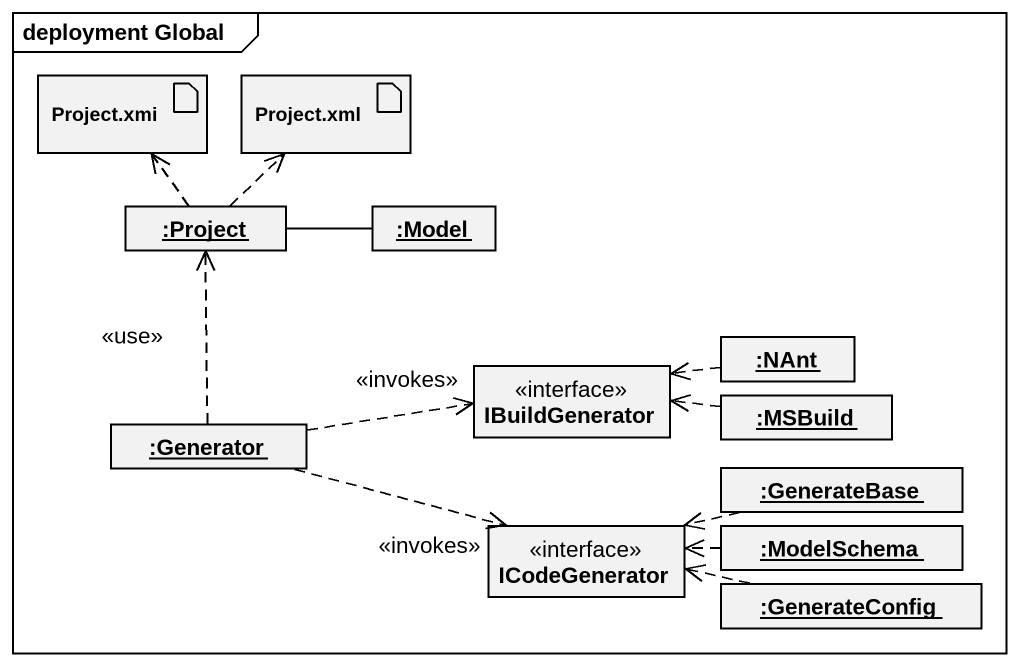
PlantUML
@startuml
mainframe deployment Global
allowmixing
hide circle
hide empty members
artifact "Project.xmi" as Project_xmi
artifact "Project.xml" as Project_xml
object ":Project" as Project
object ":Model" as Model
interface IBuildGenerator
object ":NAnt" as NAnt
object ":MSBuild" as MSBuild
object ":Generator" as Generator
object ":GenerateBase" as GenerateBase
interface ICodeGenerator
object ":ModelSchema" as ModelSchema
object ":GenerateConfig" as GenerateConfig
Project .up.> Project_xmi
Project .up.> Project_xml
Project -right- Model
NAnt .left.> IBuildGenerator
MSBuild .left.> IBuildGenerator
Generator .up.> Project : <<use>>
Generator .right.> IBuildGenerator : <<invokes>>
Generator .right.> ICodeGenerator : <<invokes>>
GenerateBase .left.> ICodeGenerator
ModelSchema .left.> ICodeGenerator
GenerateConfig .left.> ICodeGenerator
@enduml
